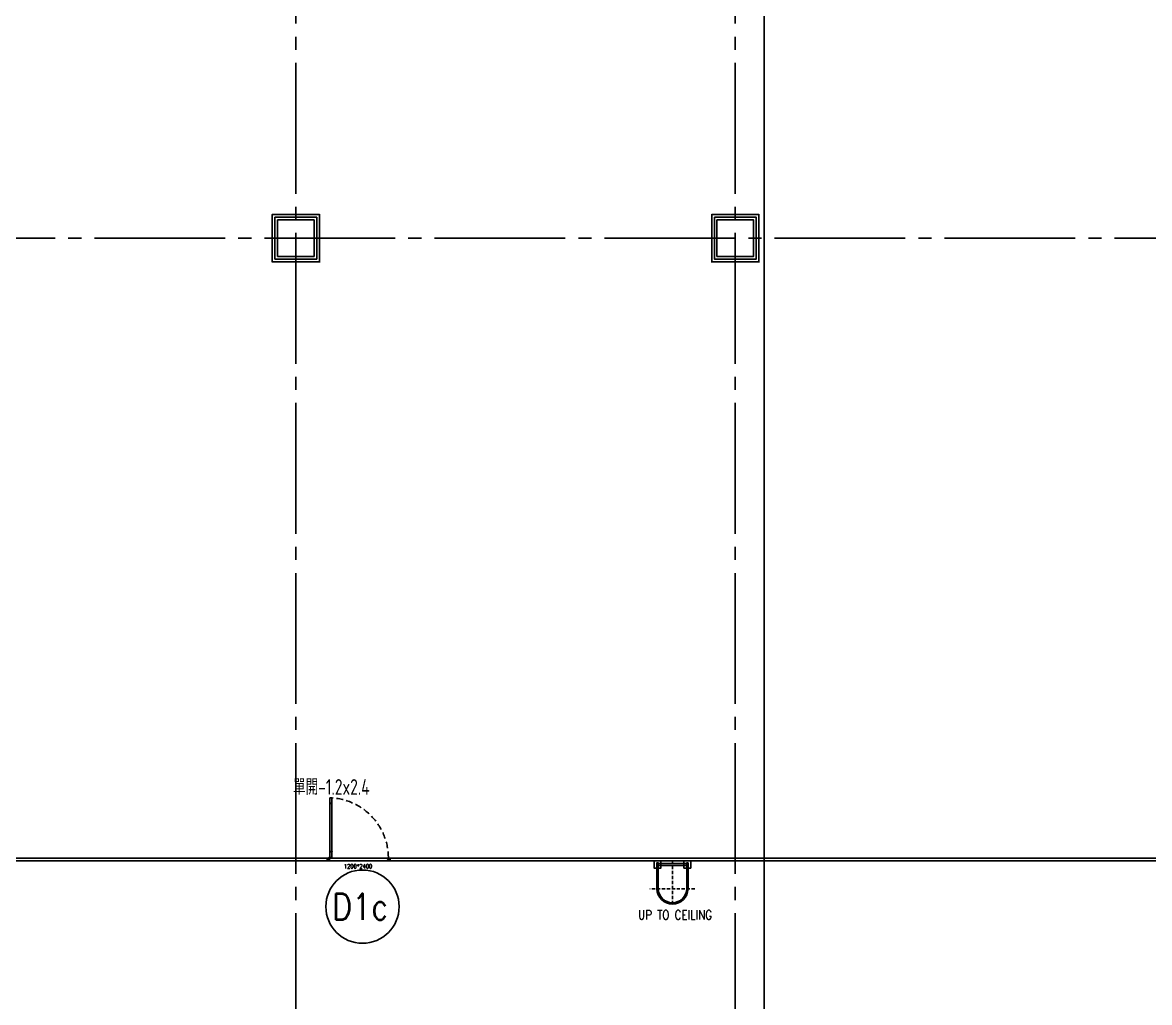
# Model space of a CAD drawing. Extents: x -960 to 27370, y -1283 to 11880.
# Drawn here: x 10518 to 12672, y 39 to 1912 of the extents above; entities that cross this region are included whole.
import ezdxf
from ezdxf.enums import TextEntityAlignment as Align

# ---------------------------------------------------------------- set-up
doc = ezdxf.new("R2010")
doc.units = 0
doc.header["$LTSCALE"] = 100
for name, pattern in [('188K-SM-03-F10-ARCH-PA-Y2257103$0$18P6-SM-03-C40-ARCH-PA-Y2211058$0$DASHED', [19.05, 12.7, -6.35]), ('188K-SM-03-F10-ARCH-PA-Y2257103$0$AP5A-SM-03-F20-ARCH-PA-Y2230801+Y2230803$0$ALL-PA-TXT-Y2221201$0$DASHED', [19.05, 12.7, -6.35]), ('X-S-FAB-L10$0$COL-CEN-LIN', [3.25, 2.5, -0.25, 0.25, -0.25])]:
    doc.linetypes.add(name, pattern=pattern)
for name, color, linetype in [('188K-SM-03-F10-ARCH-PA-Y2257103$0$K-0-Door-TXT', 53, 'Continuous'), ('188K-SM-03-F10-ARCH-PA-Y2257103$0$K-0-TXT-高度', 53, 'Continuous'), ('188K-SM-03-F10-ARCH-PA-Y2257103$0$K-AREA', 53, 'Continuous'), ('188K-SM-03-F10-ARCH-PA-Y2257103$0$K-AREA-細區', 53, 'Continuous'), ('188K-SM-03-F10-ARCH-PA-Y2257103$0$K-Door', 53, 'Continuous'), ('188K-SM-03-F10-ARCH-PA-Y2257103$0$K-P-LAD-420', 53, 'Continuous'), ('188K-SM-03-F10-ARCH-PA-Y2257103$0$K-P1S-4.2-單抗', 53, 'Continuous'), ('188K-SM-03-F10-ARCH-PA-Y2257103$0$K-TXT', 53, 'Continuous'), ('X-S-FAB-L10$0$0-DIM-TXT', 8, 'Continuous'), ('X-S-FAB-L10$0$BLOCK', 8, 'Continuous'), ('X-S-FAB-L10$0$CCL', 8, 'X-S-FAB-L10$0$COL-CEN-LIN'), ('X-S-FAB-L10$0$COL-S', 8, 'Continuous'), ('X-S-FAB-L10$0$S-FNDN', 8, 'Continuous')]:
    doc.layers.add(name, color=color, linetype=linetype)
doc.styles.add('188K-SM-03-F10-ARCH-PA-Y2257103$0$18P2-XFDP10$0$AA-TXT', font='simplex.shx', dxfattribs={"width": 0.8, "bigfont": 'chineset.shx'})
doc.styles.add('188K-SM-03-F10-ARCH-PA-Y2257103$0$AA-TXT', font='isocp.shx', dxfattribs={"width": 0.8, "bigfont": 'chineset.shx'})
doc.styles.add('188K-SM-03-F10-ARCH-PA-Y2257103$0$AP5A-SM-03-F20-ARCH-PA-Y2230801+Y2230803$0$ALL-PA-TXT-Y2221201$0$Standard', font='txt.shx', dxfattribs={"bigfont": 'chineset.shx'})
doc.styles.add('188K-SM-03-F10-ARCH-PA-Y2257103$0$Standard', font='txt.shx', dxfattribs={"bigfont": 'chineset.shx'})
doc.styles.add('X-S-FAB-L10$0$CHINA', font='simplex.shx', dxfattribs={"width": 0.75, "bigfont": 'chineset.shx'})
doc.styles.add('X-S-FAB-L10$0$Standard', font='', dxfattribs={"width": 0.8})
doc.styles.add('X-S-FAB-L10$0$TG_NOTE_TEXT', font='simplex.shx', dxfattribs={"width": 0.75, "bigfont": 'chineset.shx'})
doc.styles.get('X-S-FAB-L10$0$Standard').set_extended_font_data('Microsoft JhengHei')

# ---------------------------------------------------------------- blocks, each defined once
blk = doc.blocks.new('X-S-FAB-L10$0$FAB2-L05')
at = {"layer": 'X-S-FAB-L10$0$CCL'}
for p, q in [((-15120, 11005), (-15120, 0)), ((-14280, 11005), (-14280, 0)), ((-26880, 2220), (1210, 2220))]:
    blk.add_line(p, q, dxfattribs=at)
at = {"layer": 'X-S-FAB-L10$0$COL-S'}
for points in [[(-15155, 2255), (-15085, 2255), (-15085, 2185), (-15155, 2185)], [(-14315, 2255), (-14245, 2255), (-14245, 2185), (-14315, 2185)]]:
    blk.add_lwpolyline(points, close=True, dxfattribs=at)
blk = doc.blocks.new('X-S-FAB-L10')
at = {"layer": 'X-S-FAB-L10$0$COL-S'}
for p, q in [((11005, 1535), (11075, 1535)), ((11005, 1465), (11005, 1535)), ((11075, 1535), (11075, 1465)), ((11845, 1535), (11915, 1535)), ((11845, 1465), (11845, 1535)), ((11915, 1535), (11915, 1465)), ((11075, 1465), (11005, 1465)), ((11915, 1465), (11845, 1465))]:
    blk.add_line(p, q, dxfattribs=at)
at = {"layer": 'X-S-FAB-L10$0$S-FNDN', "lineweight": 0, "flags": 128}
for points in [[(11935, 9055), (4350, 9055), (4350, 7470), (9330, 7470), (9330, -55), (11935, -55), (11935, 4530), (11070, 4530), (11070, 5003), (11935, 5003)], [(11070, 4530), (11935, 4530), (11935, -55), (12665, -55), (12665, -270), (15175, -270), (15175, -55), (15905, -55), (15905, 4530), (16672.5, 4530), (16672.5, 5003), (15905, 5003), (15905, 9055), (11935, 9055), (11935, 5003), (11070, 5003)]]:
    blk.add_lwpolyline(points, close=True, dxfattribs=at)
at = {"layer": 'X-S-FAB-L10$0$BLOCK'}
blk.add_blockref('X-S-FAB-L10$0$FAB2-L05', (26160, -720), dxfattribs=at)
at = {"style": 'X-S-FAB-L10$0$TG_NOTE_TEXT', "width": 0.5, "flags": 1}
for p in [(7463.301, 9020), (18268.251, 8649), (11197.77, 4800.167), (16485.801, 4800.167), (25420.27, 2635), (13360, 320.001, 0), (7463.301, -33.333)]:
    blk.add_attdef('WH', text='', height=20, dxfattribs=at).set_placement(p, align=Align.BOTTOM_LEFT)
at = {"width": 0.5}
for style, p in [('X-S-FAB-L10$0$TG_NOTE_TEXT', (7585, 9020)), ('X-S-FAB-L10$0$TG_NOTE_TEXT', (18389.95, 8649)), ('X-S-FAB-L10$0$TG_NOTE_TEXT', (11117.5, 4813.5)), ('X-S-FAB-L10$0$TG_NOTE_TEXT', (16607.5, 4813.5)), ('X-S-FAB-L10$0$TG_NOTE_TEXT', (25350, 2635)), ('X-S-FAB-L10$0$Standard', (13129.375, 325.001, 0)), ('X-S-FAB-L10$0$TG_NOTE_TEXT', (7585, -20))]:
    blk.add_attdef('DESC', text='', height=10, dxfattribs=dict(at, style=style)).set_placement(p, align=Align.BOTTOM_LEFT)
for tag, style, p in [('TYPE', 'X-S-FAB-L10$0$TG_NOTE_TEXT', (7619.286, 9020)), ('NO', 'X-S-FAB-L10$0$TG_NOTE_TEXT', (7650.095, 9020)), ('TYPE', 'X-S-FAB-L10$0$TG_NOTE_TEXT', (18424.236, 8649)), ('NO', 'X-S-FAB-L10$0$TG_NOTE_TEXT', (18455.045, 8649)), ('NO', 'X-S-FAB-L10$0$TG_NOTE_TEXT', (11088.595, 4813.5)), ('TYPE', 'X-S-FAB-L10$0$TG_NOTE_TEXT', (11151.786, 4813.5)), ('TYPE', 'X-S-FAB-L10$0$TG_NOTE_TEXT', (16641.786, 4813.5)), ('NO', 'X-S-FAB-L10$0$TG_NOTE_TEXT', (16672.595, 4813.5)), ('NO', 'X-S-FAB-L10$0$TG_NOTE_TEXT', (25313, 2635)), ('TYPE', 'X-S-FAB-L10$0$TG_NOTE_TEXT', (25350, 2635)), ('NO', 'X-S-FAB-L10$0$Standard', (13100, 320.001, 0)), ('TYPE', 'X-S-FAB-L10$0$Standard', (13129.375, 320.001, 0)), ('TYPE', 'X-S-FAB-L10$0$TG_NOTE_TEXT', (7619.286, -20)), ('NO', 'X-S-FAB-L10$0$TG_NOTE_TEXT', (7650.095, -20))]:
    blk.add_attdef(tag, text='', height=10, dxfattribs=dict(at, style=style)).set_placement(p, align=Align.BOTTOM_RIGHT)
for rotation, style, p in [(180, 'X-S-FAB-L10$0$Standard', (317.625, 7480)), (180, 'X-S-FAB-L10$0$Standard', (1217.625, 7480)), (90, 'X-S-FAB-L10$0$TG_NOTE_TEXT', (24310, 3647.5)), (270, 'X-S-FAB-L10$0$TG_NOTE_TEXT', (17080, 1605))]:
    blk.add_attdef('DESC', text='', height=10, rotation=rotation, dxfattribs=dict(at, style=style)).set_placement(p, align=Align.BOTTOM_LEFT)
for tag, rotation, style, p in [('TYPE', 180, 'X-S-FAB-L10$0$Standard', (317.625, 7480)), ('NO', 180, 'X-S-FAB-L10$0$Standard', (347, 7480)), ('TYPE', 180, 'X-S-FAB-L10$0$Standard', (1217.625, 7480)), ('NO', 180, 'X-S-FAB-L10$0$Standard', (1247, 7480)), ('TYPE', 90, 'X-S-FAB-L10$0$TG_NOTE_TEXT', (24310, 3647.5)), ('NO', 90, 'X-S-FAB-L10$0$TG_NOTE_TEXT', (24310, 3610.5)), ('TYPE', 270, 'X-S-FAB-L10$0$TG_NOTE_TEXT', (17080, 1605)), ('NO', 270, 'X-S-FAB-L10$0$TG_NOTE_TEXT', (17080, 1573))]:
    blk.add_attdef(tag, text='', height=10, rotation=rotation, dxfattribs=dict(at, style=style)).set_placement(p, align=Align.BOTTOM_RIGHT)
at = {"style": 'X-S-FAB-L10$0$TG_NOTE_TEXT', "width": 0.5, "flags": 1}
for rotation, p in [(180, (43, 7480)), (180, (943, 7480)), (90, (24310, 3717.77)), (270, (17080, 1711.699))]:
    blk.add_attdef('WH', text='', height=20, rotation=rotation, dxfattribs=at).set_placement(p, align=Align.BOTTOM_LEFT)
at = {"layer": 'X-S-FAB-L10$0$0-DIM-TXT', "style": 'X-S-FAB-L10$0$CHINA', "width": 0.75}
for p in [(667.414, 7855.1, -2689.4), (22627.353, 6728.814), (25644.722, 6728.814), (24778.787, 5569.051), (1118.252, 4980), (417.801, 4594.623), (23874.84, 4355), (22927.43, 4330.122), (23749.869, 3901.367), (417.801, 3765.236), (1118.252, 3730), (417.801, 3115.79), (536.882, 2227.832), (16908.994, 1782.652), (888.445, 880.466), (16977.43, 750), (18878.841, 750), (25641.221, 553.233), (21364.03, 526.894)]:
    blk.add_attdef('HIG', text='', height=80, dxfattribs=at).set_placement(p, align=Align.MIDDLE_LEFT)
blk = doc.blocks.new('188K-SM-03-F10-ARCH-PA-Y2257103$0$單開庫板門-1200x2400)圓型拉環鎖+輔助鎖)')
at = {"ltscale": 0.1}
for p, q in [((26008.6, -11403.6), (26004.5, -11403.6)), ((26004.5, -11403.6), (26004.5, -11414.1)), ((26004.5, -11414.1), (26004.5, -11415.3)), ((26004.5, -11414.1), (26008.6, -11414.1)), ((26004.5, -11415.4), (26004.6, -11415.5)), ((26008.6, -11414), (26004.6, -11414)), ((26004.6, -11414.3), (26004.6, -11414.2)), ((26004.6, -11415.3), (26004.6, -11414.5)), ((26004.7, -11414.1), (26006.5, -11414.1)), ((26005.1, -11414.4), (26004.7, -11414.4)), ((26004.7, -11414.5), (26005.1, -11414.5)), ((26004.7, -11414.5), (26004.7, -11506)), ((26004.7, -11506), (26004.7, -11414.5)), ((26004.7, -11414.5), (26004.7, -11414.5)), ((26004.7, -11415.4), (26004.7, -11415.3)), ((26005.2, -11414.4), (26005.2, -11414.4)), ((26006.5, -11414.1), (26006.6, -11414.1)), ((26006.6, -11414.1), (26006.6, -11414.1)), ((26006.6, -11414.1), (26008.4, -11414.1)), ((26008.4, -11414.4), (26008, -11414.4)), ((26008, -11414.4), (26008, -11414.4)), ((26008, -11414.5), (26008.4, -11414.5)), ((26008.4, -11506), (26008.4, -11414.5)), ((26008.4, -11414.5), (26008.4, -11414.5)), ((26008.4, -11414.5), (26008.4, -11506)), ((26008.4, -11415.3), (26008.4, -11415.4)), ((26008.5, -11414.2), (26008.5, -11414.3)), ((26008.5, -11414.5), (26008.5, -11415.3)), ((26008.5, -11415.5), (26008.6, -11415.4)), ((26008.6, -11414.1), (26008.6, -11403.6)), ((26008.6, -11415.3), (26008.6, -11414.1)), ((25999.5, -11519.7), (25999.5, -11523.2)), ((26002.5, -11519.1), (26000, -11519.1)), ((26000, -11523.7), (26002.4, -11523.7)), ((26002.4, -11523.7), (26004.1, -11522.6)), ((26002.9, -11518.5), (26002.6, -11518.5)), ((26002.6, -11518.5), (26002.6, -11521)), ((26002.6, -11521.9), (26002.6, -11519.3)), ((26002.6, -11521), (26002.9, -11521)), ((26003.4, -11521.9), (26002.6, -11521.9)), ((26002.9, -11521), (26002.9, -11518.5)), ((26003.3, -11522.2), (26003.3, -11522)), ((26003.3, -11522), (26003.4, -11522)), ((26004, -11522.2), (26003.3, -11522.2)), ((26008.3, -11517.5), (26003.6, -11517.5)), ((26003.6, -11517.5), (26003.6, -11517.7)), ((26003.6, -11517.7), (26008.3, -11517.7)), ((26004.1, -11521.9), (26003.9, -11521.9)), ((26003.9, -11522), (26004, -11522)), ((26004, -11522), (26004, -11522.2)), ((26004.2, -11522.4), (26004.2, -11521.9)), ((26008.6, -11506.4), (26004.5, -11506.4)), ((26004.5, -11506.4), (26004.5, -11518)), ((26004.5, -11518), (26008.6, -11518)), ((26004.7, -11506), (26004.7, -11506)), ((26008.3, -11517.7), (26008.3, -11517.5)), ((26008.4, -11506), (26008.4, -11506)), ((26008.6, -11518), (26008.6, -11506.4)), ((26114.8, -11521.9), (26115.1, -11521.9)), ((26114.8, -11522.4), (26114.8, -11521.9)), ((26114.9, -11522), (26114.9, -11522.2)), ((26115.1, -11522), (26114.9, -11522)), ((26114.9, -11522.2), (26115.7, -11522.2)), ((26116.6, -11523.7), (26114.9, -11522.6)), ((26115.5, -11521.9), (26116.3, -11521.9)), ((26115.7, -11522), (26115.5, -11522)), ((26115.7, -11522.2), (26115.7, -11522)), ((26116.3, -11521.9), (26116.3, -11519.3)), ((26116.5, -11519.1), (26119, -11519.1)), ((26119, -11523.7), (26116.6, -11523.7)), ((26119.5, -11519.7), (26119.5, -11523.2))]:
    blk.add_line(p, q, dxfattribs=at)
for points in [[(25999.5, -11518.9), (25999.5, -11523.9)], [(26119.5, -11518.9), (26119.5, -11523.9)]]:
    blk.add_lwpolyline(points)
blk.add_lwpolyline([(26006.6, -11506.4), (26006.5, -11506.3), (26004.7, -11506.3, -0.414214), (26004.6, -11506.3), (26004.6, -11506.1, -0.414214), (26004.7, -11506.1), (26005.1, -11506.1, 0.414214), (26005.2, -11506.1), (26005.2, -11506, 0.414214), (26005.1, -11506), (26004.7, -11506, -0.414214), (26004.6, -11506), (26004.6, -11505.2, -0.414214), (26004.7, -11505.2), (26004.7, -11505.2, 0.414214), (26004.7, -11505.2), (26004.7, -11505, 0.72636), (26004.6, -11505), (26004.5, -11505.1, 0.158507), (26004.5, -11505.2), (26004.5, -11506.4, 0.414214), (26004.6, -11506.5), (26008.6, -11506.5, 0.414214), (26008.6, -11506.4), (26008.6, -11505.2, 0.158507), (26008.6, -11505.1), (26008.5, -11505, 0.72636), (26008.4, -11505), (26008.4, -11505.2, 0.414214), (26008.5, -11505.2, -0.414214), (26008.5, -11505.2), (26008.5, -11506, -0.414214), (26008.4, -11506), (26008, -11506, 0.414214), (26008, -11506), (26008, -11506.1, 0.414214), (26008, -11506.1), (26008.4, -11506.1, -0.414214), (26008.5, -11506.1), (26008.5, -11506.3, -0.414214), (26008.4, -11506.3), (26006.6, -11506.3)], format="xyb", close=True, dxfattribs=at)
for centre, radius, start, end in [((26004.6, -11414.1), 0.0313, 90, 180), ((26004.6, -11415.3), 0.0313, 180, 216.0274), ((26004.7, -11414.2), 0.0313, 90, 180), ((26004.7, -11414.3), 0.0313, 180, 270), ((26004.7, -11414.5), 0.0313, 90, 180), ((26004.7, -11415.3), 0.0209, 180, 270), ((26004.7, -11415.4), 0.0313, 216.0274, 360), ((26004.7, -11415.3), 0.0209, 360, 90), ((26005.1, -11414.4), 0.0313, 270, 0), ((26005.1, -11414.4), 0.0313, 0, 90), ((26008, -11414.4), 0.0313, 90, 180), ((26008, -11414.4), 0.0313, 180, 270), ((26008.4, -11414.2), 0.0313, 360, 90), ((26008.4, -11414.3), 0.0313, 270, 0), ((26008.4, -11414.5), 0.0313, 0, 90), ((26008.5, -11415.3), 0.0209, 90, 180), ((26008.5, -11415.4), 0.0313, 180, 323.9726), ((26008.5, -11415.3), 0.0209, 270, 360), ((26008.6, -11414.1), 0.0313, 360, 90), ((26008.6, -11415.3), 0.0313, 323.9726, 360)]:
    blk.add_arc(centre, radius, start, end, dxfattribs=at)
at = {"linetype": '188K-SM-03-F10-ARCH-PA-Y2257103$0$AP5A-SM-03-F20-ARCH-PA-Y2230801+Y2230803$0$ALL-PA-TXT-Y2221201$0$DASHED', "ltscale": 0.01}
blk.add_arc((26001.1, -11518.7), 115.3, 359.8531, 85.8135, dxfattribs=at)
at = {"ltscale": 0.1}
for centre, major_axis, start_param, end_param in [((26000, -11519.7), (0.369, -0.369), 2.356194, 3.926991), ((26000, -11523.2), (-0.369, -0.369), 5.497787, 7.068583), ((26002.5, -11519.3), (0.111, -0.111), 7.068583, 8.63938), ((26003.4, -11521.9), (-0.0369, -0.0369), 0.785398, 3.926991), ((26003.9, -11521.9), (-0.0369, -0.0369), 3.926991, 7.068583), ((26004.1, -11521.9), (0.0369, -0.0369), 7.068583, 8.63938), ((26003.9, -11522.4), (0.221, -0.221), 6.162283, 7.068583), ((26114.8, -11521.9), (-0.0369, -0.0369), -2.356194, -0.785398), ((26115.1, -11522.4), (-0.221, -0.221), -0.785398, 0.120903), ((26115.1, -11521.9), (0.0369, -0.0369), -0.785398, 2.356194), ((26115.5, -11521.9), (0.0369, -0.0369), 2.356194, 5.497787), ((26116.5, -11519.3), (-0.111, -0.111), -2.356194, -0.785398), ((26119, -11519.7), (-0.369, -0.369), 2.356194, 3.926991), ((26119, -11523.2), (0.369, -0.369), -0.785398, 0.785398)]:
    blk.add_ellipse(centre, major_axis=major_axis, ratio=1, start_param=start_param, end_param=end_param, dxfattribs=at)
at = {"ltscale": 0.1, "extrusion": (0, 0, -1)}
blk.add_ellipse((26003.1, -11517.9), major_axis=(-0.516, 0.516), ratio=1, start_param=5.497787, end_param=11.780972, dxfattribs=at)
at = {"color": 8, "ltscale": 0.1, "style": '188K-SM-03-F10-ARCH-PA-Y2257103$0$AP5A-SM-03-F20-ARCH-PA-Y2230801+Y2230803$0$ALL-PA-TXT-Y2221201$0$Standard', "width": 0.85}
blk.add_text('1200*2400', height=8, dxfattribs=at).set_placement((26058.4, -11534.4), align=Align.MIDDLE_CENTER)
blk = doc.blocks.new('188K-SM-03-F10-ARCH-PA-Y2257103$0$LAD-1')
at = {"linetype": '188K-SM-03-F10-ARCH-PA-Y2257103$0$18P6-SM-03-C40-ARCH-PA-Y2211058$0$DASHED', "ltscale": 0.005}
for points in [[(-77.4, -42.9), (-77.4, 43.5)], [(-106.5, 0), (-23.9, 0)]]:
    blk.add_lwpolyline(points, dxfattribs=at)
for points in [[(-33.8, -29.7), (-77.4, -29.7, -0.976777), (-77.4, 29.8), (-33.8, 29.8)], [(-33.8, -27.2), (-77.4, -27.2, -0.974646), (-77.4, 27.3), (-33.8, 27.3)]]:
    blk.add_lwpolyline(points, format="xyb")
for points in [[(-23.8, 22.2), (-23.8, 35.2), (-37.8, 35.2), (-37.8, 22.2)], [(-27.8, 27), (-27.8, 30), (-33.8, 30), (-33.8, 27)], [(-28.9, 27), (-28.9, -27), (-32.7, -27), (-32.7, 27)], [(-23.9, -21.8), (-23.9, -34.8), (-37.9, -34.8), (-37.9, -21.8)], [(-27.8, -27), (-27.8, -30), (-33.8, -30), (-33.8, -27)]]:
    blk.add_lwpolyline(points, close=True)
for centre in [(-93.7, 23.2), (-64.6, 28.5), (-105.2, 0), (-93.7, -22.5), (-64.6, -28.5)]:
    blk.add_circle(centre, 0.5)
blk = doc.blocks.new('188K-SM-03-F10-ARCH-PA-Y2257103')
at = {"layer": '188K-SM-03-F10-ARCH-PA-Y2257103$0$K-AREA', "const_width": 3, "elevation": 0}
blk.add_lwpolyline([(16745, 315), (14880, 315), (14880, 45), (14160, 45), (14160, 315), (1855, 315), (1855, 8313), (1775, 8313), (1775, 8630)], dxfattribs=at)
at = {"layer": '188K-SM-03-F10-ARCH-PA-Y2257103$0$K-AREA', "color": 1, "const_width": 3}
for points in [[(10995, 1545), (11085, 1545), (11085, 1455), (10995, 1455)], [(11835, 1545), (11925, 1545), (11925, 1455), (11835, 1455)]]:
    blk.add_lwpolyline(points, close=True, dxfattribs=at)
at = {"layer": '188K-SM-03-F10-ARCH-PA-Y2257103$0$K-AREA-細區', "const_width": 1}
for points in [[(10995, 1545), (11085, 1545), (11085, 1455), (10995, 1455)], [(11835, 1545), (11925, 1545), (11925, 1455), (11835, 1455)]]:
    blk.add_lwpolyline(points, close=True, dxfattribs=at)
at = {"layer": '188K-SM-03-F10-ARCH-PA-Y2257103$0$K-P1S-4.2-單抗'}
for p, q in [((13115, 315, 0), (7525, 315, 0)), ((13115, 310, 0), (7525, 310, 0))]:
    blk.add_line(p, q, dxfattribs=at)
for points in [[(10995, 1545), (11085, 1545), (11085, 1455), (10995, 1455)], [(11000, 1540), (11080, 1540), (11080, 1460), (11000, 1460)], [(11835, 1545), (11925, 1545), (11925, 1455), (11835, 1455)], [(11840, 1540), (11920, 1540), (11920, 1460), (11840, 1460)]]:
    blk.add_lwpolyline(points, close=True, dxfattribs=at)
at = {"layer": '188K-SM-03-F10-ARCH-PA-Y2257103$0$K-TXT'}
blk.add_circle((11167.4, 222.4, 0), 70, dxfattribs=at)
at = {"layer": '188K-SM-03-F10-ARCH-PA-Y2257103$0$K-Door'}
blk.add_blockref('188K-SM-03-F10-ARCH-PA-Y2257103$0$單開庫板門-1200x2400)圓型拉環鎖+輔助鎖)', (-14899.5, 11833.9), dxfattribs=at)
at = {"layer": '188K-SM-03-F10-ARCH-PA-Y2257103$0$K-P-LAD-420', "rotation": 90.07229666140849}
blk.add_blockref('188K-SM-03-F10-ARCH-PA-Y2257103$0$LAD-1', (11759.9, 333.8, 0), dxfattribs=at)
at = {"layer": '188K-SM-03-F10-ARCH-PA-Y2257103$0$K-0-Door-TXT', "style": '188K-SM-03-F10-ARCH-PA-Y2257103$0$AA-TXT', "width": 0.8}
blk.add_text('單開-1.2x2.4', height=30, dxfattribs=at).set_placement((11107.9, 451.1, 0), align=Align.MIDDLE_CENTER)
at = {"layer": '188K-SM-03-F10-ARCH-PA-Y2257103$0$K-0-TXT-高度', "style": '188K-SM-03-F10-ARCH-PA-Y2257103$0$18P2-XFDP10$0$AA-TXT', "width": 0.8}
blk.add_text('UP TO CEILING', height=18, rotation=360, dxfattribs=at).set_placement((11765, 206.5, 0), align=Align.MIDDLE)
at = {"layer": '188K-SM-03-F10-ARCH-PA-Y2257103$0$K-TXT', "style": '188K-SM-03-F10-ARCH-PA-Y2257103$0$Standard', "width": 0.85}
blk.add_text('D1c', height=50, dxfattribs=at).set_placement((11163, 222.4, 0), align=Align.MIDDLE)

msp = doc.modelspace()

# ---------------------------------------------------------------- block references
for name in ['X-S-FAB-L10', '188K-SM-03-F10-ARCH-PA-Y2257103']:
    msp.add_blockref(name, (0, 0))

doc.saveas('drawing.dxf')
